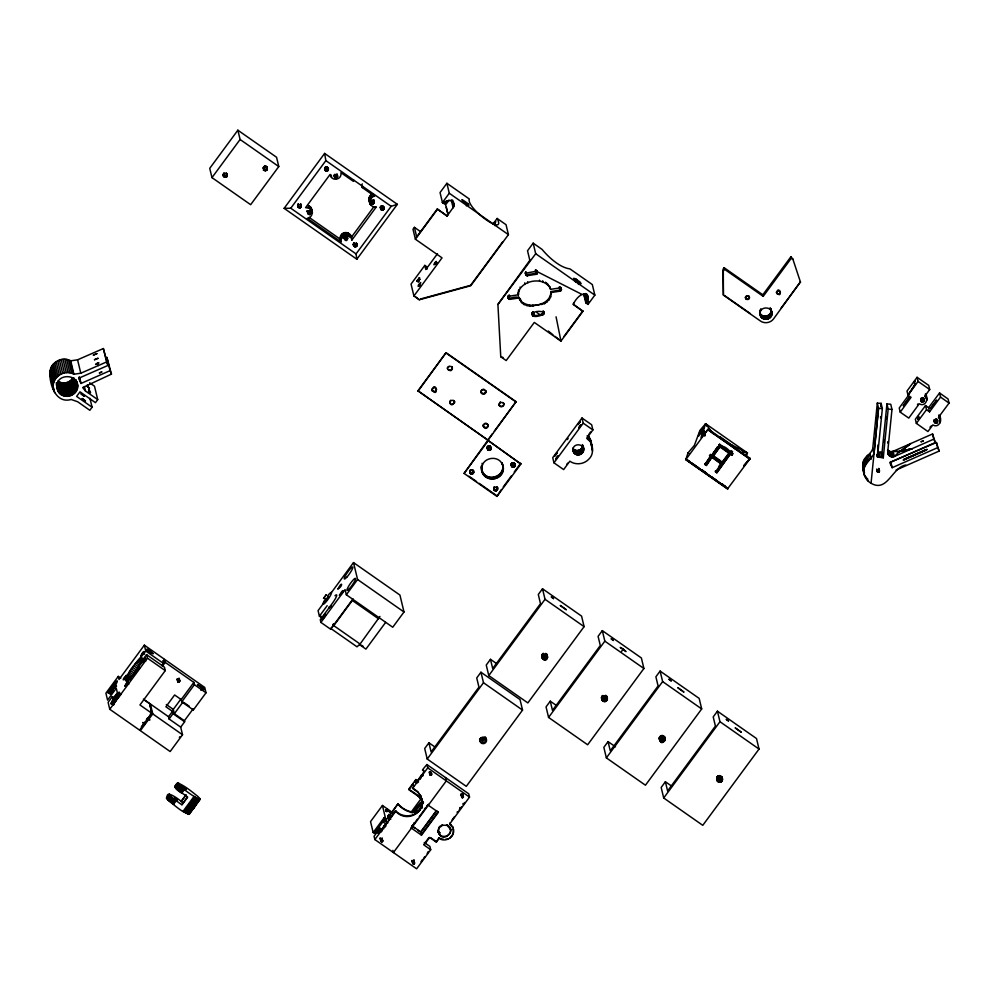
<?xml version="1.0" encoding="UTF-8"?>
<svg xmlns="http://www.w3.org/2000/svg" width="999" height="999" viewBox="0 0 999 999"><rect width="100%" height="100%" fill="white"/><g stroke="black" fill="none" stroke-linecap="round" stroke-linejoin="round"><path stroke-width="1.5" d="M723.301 270.392L723.388 295.08L760.476 321.041C764.51 323.963 770.691 322.927 773.576 318.868L800.449 281.893L780.893 308.391M723.388 295.08L723.026 269.255L724.15 267.732L762.836 294.805L763.211 296.353L791.333 258.204L790.971 256.656L762.836 294.805M189.186 813.798C182.879 813.348 174.338 804.957 168.094 800.112C162.812 786.188 181.631 801.473 183.341 803.196M169.156 794.28L172.802 798.288L181.943 804.882L187.575 797.252C185.115 793.393 169.056 788.998 177.785 782.891C185.252 786.101 191.696 791.545 198.052 796.603C207.705 806.455 178.933 787.212 177.447 783.029M89.41 391.82L88.599 389.498L89.41 391.82L89.198 389.922C93.606 396.84 85.502 389.023 89.71 392.033M193.943 807.766L195.055 805.731M720.516 776.76L719.48 778.146L717.769 777.384M745.604 297.814L746.415 295.741L748.738 295.954M749.325 297.265C750.124 299.825 745.716 300.512 745.579 297.877M877.971 444.905L877.484 457.018L883.266 457.829L888.173 409.091L886.937 403.933L890.746 404.258L891.982 409.415L887.761 451.348C886.887 454.957 891.108 458.104 894.367 456.468L933.79 439.135L932.554 433.966L893.131 451.311L890.584 451.698L887.587 450.149L888.823 455.307M77.435 387.287C79.271 373.464 56.081 372.952 56.931 386.725C58.079 403.921 85.564 395.217 75.649 379.845M223.951 174.138C219.418 176.711 231.293 179.246 225.786 173.589C223.951 172.939 222.352 176.036 224.688 176.411C228.109 177.535 226.398 170.042 227.198 175.824M266.333 167.12C266.995 164.985 267.807 170.966 264.772 169.768C261.726 169.555 264.872 164.46 263.873 167.695C262.7 174.513 271.416 166.446 264.423 167.183M298.089 205.294C297.365 203.122 297.552 208.441 299.65 207.755C301.323 207.817 301.985 205.294 300.424 204.583C294.643 204.358 301.898 209.465 300.849 204.258M310.939 212.675C303.197 205.182 311.538 222.864 310.314 209.827M311.651 211.226L311.064 207.642L308.067 205.532L308.691 208.167C314.448 209.39 312.762 217.807 307.28 218.294L340.984 241.87C339.672 234.49 350.736 232.617 351.86 240.072L376.361 206.855C368.818 208.354 367.045 197.215 374.637 196.229L362.237 187.562L361.613 184.927L362.35 183.916M353.708 244.48C358.166 240.597 355.819 249.163 353.371 244.193C351.66 245.354 358.678 249.388 356.556 243.232M370.592 204.758C368.619 201.174 367.782 195.404 373.077 194.093M384.028 208.604C384.34 206.144 380.169 206.306 380.619 208.729C383.479 213.911 384.877 204.708 383.653 207.38M373.176 832.542L384.228 817.569L385.377 818.381L374.325 833.353L373.176 832.542L370.542 821.615L382.442 805.481L385.964 820.129L397.977 803.845L388.224 817.607L388.773 819.879L395.554 810.676L395.704 811.288C406.805 823.538 425.774 812.312 421.965 798.688M450.449 829.257L446.565 824.724C457.954 829.395 443.094 844.392 438.661 832.954C441.233 839.335 451.86 836.163 450.474 829.407M453.321 833.029L453.309 828.933C455.544 836.663 445.379 843.156 439.135 838.286L438.998 837.674L436.326 842.107L439.135 838.286M469.742 471.004C472.515 478.708 474.1 465.746 473.551 472.789C470.017 477.422 468.431 467.694 473.264 470.941M482.692 473.076L481.406 465.971C479.408 485.926 510.551 480.781 501.848 462.587L503.071 466.958M488.436 446.79C486.938 444.892 486.501 450.611 489.335 449.612C492.594 449.612 489.36 444.305 490.334 446.965C493.456 453.371 482.704 447.677 489.897 446.74M497.652 489.098C496.59 483.429 490.746 491.496 496.528 490.621C499.887 482.042 495.741 494.992 493.681 488.024M482.267 471.316C487.037 483.041 506.493 475.886 502.335 463.861M514.323 463.748C515.147 462.1 515.134 467.832 512.337 466.308C509.44 465.646 513.024 461.188 511.513 464.398C511.026 471.078 518.931 462.724 512.2 463.686M547.514 656.106C535.339 648.126 547.052 669.73 547.152 654.832M587.225 294.742L588.086 299.338L585.826 302.872L587.999 304.395L594.855 295.13L592.307 284.54L569.917 268.881C560.127 267.707 548.863 257.58 542.057 249.388L533.166 243.157L527.534 250.786L529.832 260.327L497.914 304.42L500.761 356.768L506.181 360.564L534.303 322.427L560.963 341.084L582.941 311.263L573.214 304.108L573.788 302.709M583.503 450.249C584.452 443.169 572.577 442.907 573.014 449.95C574.05 459.49 588.448 453.384 582.492 445.242C582.842 450.324 575.262 452.597 572.739 448.164M591.296 445.916L590.796 440.472L588.186 435.651C590.834 443.032 596.028 452.497 588.673 459.303C583.916 464.385 575.499 465.272 569.83 461.201L563.648 469.592L553.97 462.824L552.734 457.667L581.992 418.007L591.658 424.775L592.894 429.932L586.713 438.324L589.422 440.809M601.51 698.326L602.647 700.149L604.42 700.661L607.017 698.838L606.318 695.804L607.317 697.964L607.08 700.099L605.382 701.473L602.335 700.574L601.66 696.877L601.81 699.612M664.972 737.824C665.734 742.132 658.266 741.957 659.34 737.674M665.209 739.497C656.818 727.359 659.952 752.197 664.997 738.199M722.539 779.607C723.051 775.499 716.096 775.786 716.857 779.819C717.082 781.468 718.943 782.542 720.504 782.03C723.701 782.155 721.74 775.224 721.915 777.559M759.827 312.887C762.287 318.968 772.439 315.946 771.103 309.503M771.89 314.098C772.951 306.131 759.577 305.844 760.064 313.773C760.114 322.827 775.699 319.393 771.141 311.014M438.199 831.443L438.524 832.829L438.149 829.857L439.31 826.91L438.336 832.055M547.29 655.182L547.052 657.317L545.354 658.691L542.844 658.291L541.683 655.744L541.908 656.668M605.769 697.989C599.163 691.758 606.518 706.593 605.169 695.491M663.573 738.249L662.362 739.685L660.764 738.711L661.912 736.912L663.573 738.249L662.799 735.564M887.736 441.995L887.724 443.019L887.886 442.207M905.756 465.01C891.558 467.52 887.137 494.505 869.492 482.242C864.048 478.134 862.824 470.579 862.736 464.198C862.886 456.993 870.966 454.92 872.739 448.601L877.309 403.109L881.118 403.434L882.354 408.603L877.484 457.018L876.872 454.433M864.959 476.535C860.064 466.908 870.154 460.864 873.975 453.758L878.558 408.279L877.309 403.109M532.742 315.634L532.954 312.787M880.631 417.932L880.606 416.62M871.053 483.241L878.558 408.279L882.354 408.603M883.266 457.829L882.03 452.672L886.937 403.933M924.225 400.899L923.913 399.051L922.626 398.389L920.878 399.175L920.691 401.036L922.239 402.11L923.988 401.323L923.563 398.151M937.824 422.053L937.799 420.616L936.25 419.53L934.502 420.304L934.152 421.703L935.351 423.151L937.249 422.839L937.174 419.305M49.95 372.252C50.262 362.437 62.25 355.944 70.704 360.814L77.572 359.815L103.372 348.539L107.979 365.434L78.659 378.271L80.981 383.466L110.065 370.641L106.843 357.23L111.463 374.113L82.655 387.55L85.502 391.059L97.715 399.6L95.467 402.659L80.007 391.833L76.623 396.416L92.083 407.23L89.835 410.289L77.635 401.735L71.191 399.488C55.657 404.046 49.276 384.066 49.95 372.252L53.422 389.235M53.172 385.664C53.484 375.849 65.472 369.355 73.926 374.225L80.794 373.226L106.593 361.95L103.372 348.539M879.445 471.053L878.283 472.202L876.985 471.253L877.959 469.805L879.445 471.053L878.82 468.481M886.338 419.205L886.5 416.92L886.263 419.368M149.6 703.646L151.935 713.348L139.947 704.957L165.26 670.629L164.435 667.195L146.641 654.732C139.485 662.524 135.527 677.085 125.662 680.719C128.434 668.743 138.961 660.689 145.742 651.023L144.343 645.167L119.018 679.495L118.282 676.398L105.906 693.181L107.567 700.099L116.284 688.274L117.37 692.806L112.875 698.913L112.325 696.64L108.104 702.359L109.765 709.278L139.56 730.119L151.935 713.348L149.6 703.646L143.906 699.662M776.523 292.507C783.528 300.462 778.446 282.829 776.772 293.381L776.51 292.257L776.623 292.919M150.699 713.835L146.403 721.653L141.383 726.473M325.15 170.354C323.364 165.946 325.711 172.215 327.635 169.68C329.146 168.282 326.261 167.02 325.362 168.319C323.226 172.752 331.056 170.804 327.572 167.308M337.625 176.661C330.644 168.069 337.362 187.063 337.025 173.814M340.984 241.87C335.964 231.681 352.784 228.871 351.86 240.072M347.652 238.611C340.671 230.02 347.39 249.013 347.053 235.764M374.375 202.385C367.52 193.769 373.951 212.612 373.738 199.75M381.231 207.155C377.547 206.468 384.603 212.512 383.566 206.618M419.73 809.977L422.14 803.246L422.29 803.87M481.83 467.732C482.467 457.38 498.364 454.707 502.272 464.335M603.359 698.888C600.936 696.103 606.131 698.913 605.332 695.828M545.929 656.318C539.647 649.263 546.441 665.284 545.267 653.483M720.853 778.733C720.304 770.866 721.902 783.216 718.094 778.833C717.469 776.997 720.629 776.273 720.878 778.184M716.845 779.582C718.318 783.141 724.063 780.169 721.915 776.922M518.106 294.805L518.706 289.897L518.456 294.742L509.165 296.241L508.316 298.414L510.089 299.35L518.993 297.964L521.578 302.535L524.013 304.508L530.019 306.293L544.605 303.621L549.238 299.65L550.624 296.94L551.161 292.545L560.064 291.159L561.45 289.71L559.964 287.924L550.536 289.335L549.837 286.95L546.428 282.879M745.616 297.565L747.215 295.891L749.15 296.74M508.191 298.002C507.554 295.854 508.279 298.539 509.415 298.339C514.747 297.34 519.767 294.88 521.328 301.498C530.132 309.153 550.998 305.195 550.924 291.583L560.214 290.01L561.188 288.249M587.999 304.395L588.623 301.561M925.524 397.465L925.424 393.893C929.058 398.464 925.524 407.505 919.242 403.808L908.778 418.094L900.224 412.15L899.225 408.017L908.278 395.666M493.119 223.901L497.14 218.456L506.031 224.688L508.429 234.64L470.729 285.739L419.318 299.775L413.911 295.991L442.033 257.854L415.384 239.211L412.999 229.246L414.41 227.347L416.695 236.888L437.275 208.978L447.003 216.121L453.746 206.718L453.371 201.686M525.374 273.326L527.285 274.675L536.238 273.227L537.087 271.054L537.462 272.49L536.475 274.263L527.11 275.724L525.749 274.775L525.674 272.103L525.624 274.363M531.918 313.761C534.003 317.22 541.196 314.96 543.656 312.737C543.106 309.54 544.705 313.411 543.394 314.46C527.26 321.303 529.994 308.129 543.643 312.15M431.905 390.272C435.814 378.908 439.398 399.313 431.805 389.86M431.893 389.66L433.903 387.575L436.363 388.499M431.993 390.447L434.553 391.77L436.638 389.485M447.552 367.894C445.529 367.57 452.135 374.35 452.285 367.719M447.839 369.505L450.299 370.417L452.397 368.743M449.787 401.835L450.661 400.262L449.9 402.859L449.787 401.835C451.248 410.027 458.553 398.226 450.761 400.674M495.966 221.853L494.642 222.078L494.155 223.301M450.074 403.446C451.123 406.318 456.818 401.785 453.671 400.562M481.106 391.72L481.456 390.172L481.118 392.332M481.206 392.507L483.766 393.831L485.764 391.745M481.306 392.919L481.031 391.92C481.068 395.492 486.938 394.53 485.751 391.133M483.791 424.538C485.502 421.016 490.347 425.524 487.225 427.684C482.979 431.218 483.379 420.779 483.354 426.273M483.441 426.448L486.001 427.784L488.099 426.111M499.001 403.896L500.399 401.998L499.113 404.92M499.188 405.094C500.199 407.53 504.245 406.318 503.733 403.721M499.288 405.507L499.013 404.508C499.2 408.516 505.556 406.618 503.558 403.146L503.833 404.145M397.977 803.845C403.346 810.127 416.808 817.219 421.566 806.43C424.987 798.463 414.885 793.343 408.741 789.26L415.896 779.545L418.369 781.28M928.583 407.717L939.547 392.969L940.534 397.09L929.569 411.838L928.583 407.717L925.524 405.557L915.359 419.255L916.345 423.376L927.921 431.543L932.829 424.937C938.848 428.683 943.106 419.642 939.048 415.06L940.421 421.578M900.948 451.011C902.746 449.538 897.689 451.71 899.812 451.511L911.9 448.776L899.812 451.511M543.306 656.743C541.421 656.568 548.151 652.659 545.953 655.769M422.889 803.758L423.151 802.909M567.507 463.174L566.982 464.173M453.996 204.308C453.359 199.375 445.591 199.201 444.63 204.058L442.445 202.522L440.047 192.57L446.89 183.292L469.28 198.963C466.296 208.541 506.993 237.712 497.14 218.456M179.683 680.581C174.363 678.496 181.568 685.726 179.183 678.521M414.685 863.024C409.365 856.68 415.522 870.903 414.048 859.977M776.935 293.381C778.146 295.567 780.731 292.17 780.381 293.019M779.907 290.996C780.481 290.472 775.811 291.546 776.56 291.77M707.829 425.811L705.619 423.701L699.962 430.357L694.38 445.392L688.036 452.847L685.789 459.652L727.559 488.886L749.787 459.016L750.024 458.316L708.241 429.083L701.023 437.574L705.619 423.701L747.389 452.934L746.503 455.619M708.241 429.083L685.789 459.652L727.559 488.886M702.309 433.266L699.812 432.018L702.547 433.354L699.812 432.018L698.401 436.288L702.747 431.168L704.158 426.898L699.812 432.018L702.322 433.778M416.92 281.106L419.53 277.734L416.92 281.106L418.469 282.18M320.642 615.859L322.34 617.844M415.896 779.545C412.475 787.312 420.217 777.821 421.316 775.261L422.04 774.812C428.209 765.259 416.708 776.011 426.948 764.56L468.731 793.805L469.518 797.102L449.825 823.8L452.784 827.347L449.687 823.176L449.825 823.8M387.587 823.014C382.242 817.944 390.309 820.566 384.915 825.149L380.269 831.443L377.597 833.116L378.771 829.894L381.243 831.618M422.589 859.415L421.029 861.712M459.178 810.339L459.715 809.078M929.982 427.172L931.118 426.036M590.534 432.03L588.861 434.403M427.947 852.097L428.246 851.46M427.809 804.694L427.048 805.906M660.314 736.738C660.826 740.271 664.672 734.889 663.473 738.785M745.666 298.102C746.428 300.674 749.662 297.727 749.3 298.389M307.255 210.964C309.29 213.299 311.526 207.492 310.839 213.099M334.765 177.522C331.656 175.037 339.198 173.289 337.562 176.873M601.885 697.814L603.746 696.103L606.543 696.728M717.369 777.721L717.145 776.797L717.007 778.371M518.956 290.921C523.563 279.695 543.831 276.898 550.087 287.987L549.837 286.95M917.931 403.896L917.469 404.782M382.904 840.958C378.209 833.865 383.141 848.913 382.205 838.074M179.383 737.487L179.745 736.775M395.554 810.676C403.184 819.155 418.106 816.82 421.978 805.906M123.589 678.696L123.302 679.894L126.548 675.174L123.589 678.696L125.649 680.144M115.984 686.812L113.249 684.79C122.577 673.338 113.299 690.421 110.127 692.407C102.934 696.553 116.483 681.967 115.534 681.593M109.191 690.197L110.789 689.685L116.109 682.005M113.374 702.472C107.03 709.715 115.797 693.106 119.243 692.132C122.377 693.718 111.813 702.447 114.535 702.285L113.961 701.872M378.633 618.868L352.335 600.449L333.766 625.624L330.706 628.408L357.005 646.815L360.065 644.03L379.92 616.445M483.991 738.523L483.591 739.035A1.586 1.523 -2.8 0 1 481.031 737.699M414.123 823.363L414.16 822.764M109.765 690.609L112.525 691.72M119.156 696.415L118.869 695.479M427.172 853.583L427.584 852.809M464.722 802.472L463.099 804.507M117.333 697.302L117.919 697.702L119.443 695.891M447.789 367.707L449.65 366.221L451.436 366.621M532.767 313.261L532.529 312.225L532.267 313.948M915.259 384.228C916.657 381.393 912.886 387.1 915.259 384.228L908.004 395.192L911.076 397.327L900.224 412.15M326.473 598.826C324.513 603.558 331.368 593.019 327.16 597.802M333.541 623.925L333.229 624.812L334.103 623.938M418.544 285.015C416.296 290.709 424.5 277.148 418.544 285.015L420.092 286.089M113.449 685.027L110.539 689.26L112.924 691.033M147.877 717.669L146.191 720.242M434.615 263.137C431.73 269.093 439.61 257.13 434.615 263.137L436.163 264.223M61.164 394.555L57.942 381.131C62.75 384.652 70.255 382.904 73.027 377.634L76.236 391.046M344.967 239.61C341.396 237 349.488 235.115 347.49 239.023M567.37 439.572L568.131 438.374M542.957 654.77L542.732 653.846L542.232 655.619M602.759 696.628L602.534 695.704L602.047 697.477M463.486 796.927C459.565 788.785 463.199 805.281 462.799 794.043M413.948 823.638L413.074 824.737M926.41 398.014L924.849 396.153L929.707 389.523L928.72 385.389L917.082 377.31L907.005 391.059L908.004 395.192L915.084 384.478M412.112 812.936L420.304 802.884L422.34 801.435L423.489 802.247M421.765 801.722L422.927 802.534L414.323 812.224L413.161 811.413M424.75 856.692L423.876 857.879M908.004 395.192L918.081 381.431L917.082 377.31M904.395 459.74L927.197 449.363L903.958 459.34C901.048 461.276 907.492 458.479 904.257 459.215M237.874 130.195L209.74 168.344L211.975 177.622L250.649 204.695L278.783 166.558L276.561 157.268L237.874 130.195L240.097 139.485L278.783 166.558M211.975 177.622L240.097 139.485M263.374 170.367L266.134 166.633M284.128 208.341L324.625 153.421L397.352 204.32L356.855 259.24L284.128 208.341L290.759 208.217L356.056 253.908L356.855 259.24M290.759 208.217L325.861 160.614L324.625 153.421M354.071 180.357L353.346 181.331L340.946 172.652C342.257 180.045 331.181 181.905 330.07 174.45L305.569 207.667L308.691 208.167M362.237 187.562L362.962 186.576M351.223 237.437L373.913 206.681M356.056 253.908L391.171 206.318L397.352 204.32M444.817 203.471L442.445 202.522L449.288 193.257L446.89 183.292M415.384 239.211L437.375 209.39M446.291 207.255L448.089 214.735L445.616 204.807L449.038 200.162M447.003 216.121L447.777 214.523M466.333 205.819L467.944 203.634C451.76 191.783 473.464 210.989 467.944 203.634M427.035 269.218L426.373 266.471L424.825 265.384L411.039 284.078L413.911 295.991M437.475 253.709L425.824 269.518L424.825 265.384M109.765 709.278L147.465 658.179L146.641 654.732M161.913 665.621L164.623 661.937L163.873 658.841L144.343 645.167M162.525 666.046L165.235 662.374L164.498 659.278L204.733 687.437L206.019 692.794L193.356 709.964L181.756 701.835L181.206 699.575L174.625 694.967L165.909 706.793L172.49 711.388L173.027 713.661L184.64 721.778L180.694 727.122L182.53 734.752L170.155 751.535L140.372 730.694L152.747 713.91L150.362 704.008M420.691 298.963L470.629 285.327L502.697 241.858M184.64 721.778L184.39 720.754L174.338 713.711L173.289 709.377L181.144 698.738M180.694 727.122L169.093 719.005L168.544 716.733L172.49 711.388M181.206 699.575L193.868 682.404L165.235 662.374M169.093 719.005L173.027 713.661M181.756 701.835L194.405 684.677L193.868 682.404M174.338 713.711L183.054 701.897M417.932 390.821L446.053 352.684L516.071 401.685L488.049 440.234L417.932 390.821L488.049 440.234M418.032 391.233L446.053 352.684M200.849 690.247L202.66 687.799L197.477 684.565L204.083 689.585L202.66 687.799M184.39 720.754L193.107 708.928L193.356 709.964M533.166 243.157L535.701 253.734L497.914 304.42M166.471 798.089L169.493 794.143M174.775 786.837L177.785 782.891M166.583 798.363L169.256 794.729M174.887 787.112L177.56 783.491M174.775 786.65L178.122 782.954M166.808 798.701L169.48 795.079M175.112 787.449L177.785 783.828M178.546 783.104L175.449 786.575M167.133 799.113L169.805 795.491M175.437 787.861L178.109 784.24M167.57 799.587L170.242 795.966M175.861 788.336L178.534 784.715M168.094 800.112L170.767 796.49M176.386 788.86L179.058 785.239M168.706 800.674L171.378 797.052M176.998 789.422L179.67 785.801M169.38 801.285L172.053 797.664M177.685 790.034L180.357 786.413M170.13 801.91L172.802 798.288M178.421 790.659L181.094 787.037M170.929 802.547L173.601 798.925M179.221 791.295L181.893 787.674M171.753 803.196L174.425 799.575M180.057 791.945L182.73 788.323M172.615 803.833L175.287 800.211M180.906 792.582L183.579 788.96M175.15 800.973L176.411 799.25L174.201 797.914L177.248 800.224L176.411 799.25M175.325 801.123L176.586 799.4M173.476 804.445L176.149 800.823M181.768 793.194L184.44 789.572M325.337 600.786L318.069 610.639L319.405 616.208L321.753 617.844M330.794 593.394L353.509 562.587L399.937 595.067L403.996 611.987L392.744 627.247L346.328 594.755L345.08 589.597L320.891 622.402L330.644 629.22L353.047 598.851M181.106 801.373L185.926 794.842M181.181 801.685L186.001 795.154M319.405 616.208L327.185 605.669M181.868 804.57L187.5 796.952M183.142 811.213L194.118 796.34M574.712 281.443L576.323 279.27C591.296 291.283 565.534 274.313 576.323 279.27M184.003 811.8L194.967 796.927M575.699 282.118L577.31 279.932M184.827 812.349L195.804 797.477M185.627 812.836L196.603 797.964M346.328 594.755L357.58 579.507L353.509 562.587M186.376 813.286L197.352 798.401M577.672 283.604L579.283 281.431M187.063 813.648L198.027 798.775M187.675 813.96L198.639 799.088M578.646 284.453L580.257 282.28M188.199 814.185L199.163 799.3M188.961 813.448L190.797 810.976M196.279 803.533L199.937 798.576M188.624 814.322L199.6 799.45M188.961 814.385L200.162 798.925M189.186 814.36L200.275 799.188M582.941 311.263L573.314 304.52C574.637 300 583.803 288.636 587.912 297.527M487.949 439.822L492.482 433.666M494.293 431.206L516.071 401.685M563.96 336.476L582.842 310.851M487.824 440.272L464.085 473.414L496.965 496.416L520.879 463.998L487.824 440.272L520.879 463.998M464.085 473.414L487.999 440.996M385.639 622.389L365.921 649.113L359.578 644.667M496.965 496.416L501.398 489.46M503.234 486.975L511.513 475.749M514.273 472.015L520.704 463.286M553.97 462.824L583.229 423.164L581.992 418.007M723.388 270.804L724.525 269.28L724.15 267.732M428.921 742.781L424.7 748.501L427.222 759.028L466.296 786.363L522.552 710.089L520.029 699.562L480.956 672.227L476.735 677.946L478.946 687.125L431.118 751.96L428.921 742.781L435.114 747.115M490.472 659.328L486.251 665.047L488.773 675.574L527.847 702.921L584.103 626.648L581.58 616.121L542.507 588.773L538.286 594.492L540.496 603.683L492.669 668.518L490.472 659.328L496.653 663.661M385.689 810.464L386.538 809.315L392.582 813.486M385.689 810.913L386.675 809.39M385.826 811.038L387 809.59M385.989 811.163L387.175 809.689M386.501 810.963L387.35 809.814M386.675 811.088L387.525 809.939M386.85 811.8L387.699 810.664L391.496 813.311M427.222 759.028L483.491 682.742L480.956 672.227M488.773 675.574L545.029 599.3L542.507 588.773M388.037 815.846L388.973 814.46L390.022 814.909M388.124 815.983L389.285 814.547M388.261 816.158L388.973 814.46M388.648 815.783L389.498 814.635M388.898 815.908L389.747 814.759M378.771 829.894L374.063 836.263L374.862 839.56L416.633 868.805L430.706 849.737L429.907 846.428L424.263 842.482M421.391 799.587L418.506 796.44L408.841 789.672L412.987 784.04L413.524 786.313L412.587 788.411L417.894 792.269L421.128 796.715L417.744 791.658L412.437 787.786M374.862 839.56L395.704 811.288M412.587 788.411L427.747 767.869L426.948 764.56M410.864 812.512L420.916 798.875M412 826.485L414.672 822.851M411.014 827.896L417.432 819.192M419.255 816.707L428.434 804.282M421.341 834.565L438.211 811.688L438.361 812.299L421.491 835.189L420.691 831.88L435.789 811.413M420.791 832.292L436.788 810.614M423.876 844.442L428.671 837.936M704.982 464.523L710.739 455.919L704.982 464.523L706.33 465.472L712.1 456.868L719.917 463.012L712.15 457.579M710.801 456.63L709.44 455.681L710.426 454.345L711.788 455.294L717.632 446.828L718.993 447.777L713.136 456.243L720.903 461.688L719.917 463.012M718.643 445.991L719.617 444.23L720.966 445.179C720.554 448.226 717.12 445.816 719.617 444.23M713.136 456.243L719.018 448.276L717.669 447.327M720.004 446.94L720.991 445.604L719.63 444.655M730.481 454.27L731.83 455.219L730.456 453.808L716.807 472.802L715.459 471.853L729.12 453.321L721.066 447.677C722.964 441.408 740.222 461.888 722.052 446.341M452.097 819.904L454.508 816.645M730.107 451.985L731.093 450.649L732.454 451.598L731.468 452.934L732.816 453.883L731.83 455.219M550.274 701.186L546.053 706.905L548.576 717.432L587.649 744.779L643.905 668.506L641.383 657.979L602.31 630.631L598.089 636.351L600.299 645.541L552.472 710.376L550.274 701.186L556.468 705.519M548.576 717.432L604.845 641.158L602.31 630.631M621.59 651.336L623.289 649.013L625.998 651.635L620.204 647.402L623.289 649.013M608.066 741.633L603.846 747.352L606.368 757.879L645.441 785.214L701.698 708.94L699.175 698.413L660.102 671.078L655.881 676.798L658.091 685.976L610.277 750.811L608.066 741.633L615.496 746.827M606.368 757.879L662.637 681.593L660.102 671.078M665.396 781.742L661.176 787.462L663.698 797.989L702.772 825.336L759.028 749.063L756.505 738.536L717.432 711.188L713.211 716.907L715.421 726.098L667.594 790.933L665.396 781.742L671.59 786.076M663.698 797.989L719.967 721.715L717.432 711.188M916.345 423.376L926.523 409.69L925.524 405.557M939.547 392.969L948.063 398.976L949.05 403.097L938.486 417.32L940.396 420.354M116.271 700.162L115.247 700.336M461.451 806.955L460.127 808.616M717.632 446.828L711.788 455.294M706.33 465.472L712.1 456.868M721.066 447.677L722.027 445.916M719.867 462.3L720.853 461.001L713.086 455.556M719.043 466.121L729.108 452.859L721.041 447.227M716.807 472.802L730.456 453.808M731.468 452.934L732.454 451.598M731.805 454.757L732.804 453.459L731.443 452.51M333.803 623.751L333.117 624.537M142.62 652.684L140.672 656.231L143.831 651.523L142.62 652.684L144.693 654.133M126.723 682.729L124.775 686.263L128.022 681.543L126.723 682.729L128.784 684.165M144.967 721.902L143.182 724.038M114.947 701.81L114.798 700.898M439.46 827.522L442.719 825.236L446.715 825.349M450.199 837.886L451.685 835.564L451.835 836.188M371.69 203.384L371.054 200.749L373.464 200.349M470.566 470.691L470.392 469.98L470.229 471.053M719.243 437.462L719.892 436.688L731.505 444.817L747.389 452.934L745.504 455.157M743.706 465.759L750.024 458.316M743.955 465.709L749.787 459.016L708.016 429.782L749.787 459.016L746.802 462.362M545.192 655.356L545.579 656.955M424.612 808.84L425.599 807.804M525.924 273.139L536.401 271.228L581.967 294.43M447.989 366.758L449.051 366.396M481.555 390.584L483.741 389.61L485.676 390.971M398.077 804.257C403.121 810.776 417.857 817.669 421.566 806.43M899.375 451.585L894.367 456.468L893.131 451.311L899.187 451.523L893.131 451.311M166.483 797.901L167.145 797.826M439.822 826.285L440.571 826.36M194.056 807.741L195.28 805.556M901.348 450.724L910.663 443.618L901.285 450.462M901.448 450.611L910.663 443.618M457.717 811.75L457.018 812.187M412.999 863.648L412.175 860.676L413.636 860.626M718.868 776.66C717.769 774.05 717.382 778.658 718.618 779.557M431.418 775.049L431.993 774.013L431.231 772.951L429.62 774.25L431.418 775.049L430.856 772.065M481.88 389.722L483.641 389.198L484.89 390.035M484.215 424.088L485.976 423.564L487.812 424.5M178.259 682.067L177.36 678.933L178.409 678.821M442.719 825.236L441.808 824.899L441.233 825.898M97.228 363.311L95.579 364.485L99.001 362.874L97.228 363.311L98.252 365.584M905.256 459.178L925.698 450.337M932.554 433.966L935.326 442.532L889.784 462.612L892.157 467.694L937.636 447.652L936.4 442.495L890.808 462.025L892.157 467.694M904.407 459.153L925.861 449.7L925.049 450.462M896.103 470.042L939.172 451.061L936.4 442.495M445.754 839.185L448.176 839.123M442.445 202.522L447.327 200.849M500.499 402.41L502.884 402.622M900.249 451.361L911.9 448.776M888.173 409.091L891.982 409.415M441.221 839.372L441.071 838.76L443.381 839.272M882.03 452.672L878.808 451.898L880.044 457.055M743.056 451.673L747.389 452.934L742.394 450.437M743.081 451.398L747.389 452.934L743.069 451.261M743.581 451.348L747.389 452.934L742.145 450.512M503.071 357.48L500.761 356.768M699.812 432.018L702.584 433.391M386.538 809.315L387.699 810.664M543.993 655.781L546.503 657.042M536.85 270.692L536.151 270.205L536.401 271.228M362.649 646.053L363.274 646.378M663.823 736.013L663.723 736.75M87.999 386.975L87.225 386.625L89.51 388.349L87.887 386.538L88.599 387.4M438.998 837.674L439.997 838.286M114.361 697.639L116.796 699.45M113.774 698.501L116.209 700.311M115.584 695.978L118.119 697.652M114.972 696.79L117.507 698.463M115.734 701.023L113.212 699.362L115.684 701.098M116.209 695.204L118.731 696.877M112.2 701.023L114.648 702.821M361.089 645.054L361.9 645.604M120.355 695.054L117.919 693.269L120.442 694.967M696.54 466.733L717.432 481.356M918.081 381.431L929.707 389.523M118.419 692.794L120.854 694.567M790.971 256.656L792.881 259.29L791.333 258.204M724.525 269.28L763.211 296.353M724.512 295.529L750.162 313.474M449.288 193.257L508.429 234.64M535.701 253.734L594.855 295.13M437.275 208.978L446.903 215.709M325.861 160.614L391.171 206.318M536.975 312.612L539.522 314.385M414.41 227.347L420.567 231.656M718.631 445.529L719.979 446.478M435.701 261.75L437.25 262.824M435.352 262.15L436.888 263.237M704.907 463.611L706.256 464.56M716.733 471.89L715.384 470.941L715.459 471.853M688.036 452.847L689.198 453.658M687.175 459.79L689.635 461.513M692.107 463.236L698.264 467.557M701.96 470.142L706.892 473.588L702.172 469.905M711.825 477.047L716.758 480.494M721.69 483.953L725.386 486.538L721.902 483.703M418.793 278.309L420.342 279.395M417.719 279.708L419.255 280.781M417.382 280.207L418.931 281.293M418.868 284.503L420.417 285.577M309.153 217.407L340.347 239.236M415.347 296.653L419.318 299.775M583.229 423.164L592.894 429.932M223.838 174.738L226.361 176.498M446.153 353.097L516.171 402.098M468.968 476.223L476.56 481.543M479.095 483.304L496.79 495.704M545.029 599.3L584.103 626.648M604.845 641.158L643.905 668.506M662.637 681.593L701.698 708.94M719.967 721.715L759.028 749.063M89.61 382.779L94.493 386.188L97.715 399.6M357.58 579.507L403.996 611.987M483.491 682.742L522.552 710.089M333.766 625.624L360.065 644.03M427.747 767.869L469.518 797.102M422.04 774.812L423.201 775.624M463.049 803.508L463.823 804.045M421.316 775.261L422.477 776.073M420.104 777.11L421.266 777.921M419.218 778.308L420.379 779.12M459.79 807.554L460.564 808.091M415.796 779.72L418.269 781.455M417.407 781.106L418.556 781.917M415.147 781.081L417.619 782.816M428.309 805.269L438.361 812.299M421.091 802.209L422.252 803.021M420.304 802.884L421.466 803.696M419.43 803.72L420.591 804.532M418.469 804.719L419.63 805.531M421.328 807.18L422.49 807.991M417.457 805.868L418.618 806.68M416.396 807.13L417.557 807.941M415.322 808.491L416.483 809.302M414.235 809.927L415.397 810.738M437.862 831.118L440.134 833.116L437.962 831.53M430.581 837.637L436.151 841.533M436.326 842.107L429.657 837.437L424.026 845.054L430.706 849.737M411.8 825.661L420.691 831.88M382.442 805.481L392.495 812.524M412.612 826.598L415.134 828.358M417.644 830.119L420.154 831.88M411.426 828.146L421.491 835.189M388.224 817.607L390.709 819.342M164.623 661.937L162.874 660.726L163.536 663.473L145.742 651.023M194.405 684.677L206.019 692.794M385.227 821.166L387.712 822.901M382.605 821.653L386.388 824.312M147.465 658.179L165.26 670.629M384.915 825.149L386.076 825.961M384.178 825.611L385.339 826.423M383.803 826.21L384.965 827.022M141.009 657.442L144.83 660.102M383.404 826.835L384.553 827.647M140.834 657.567L145.779 661.101M139.997 658.279L143.819 660.938M382.53 828.059L383.691 828.87M139.073 659.165L142.894 661.825M379.345 827.771L381.855 829.532M378.084 827.147L381.868 829.794M381.218 829.719L382.38 830.531M138.074 660.214L141.883 662.886M380.806 830.181L381.968 830.993M378.671 830.069L381.143 831.805M137 661.413L140.822 664.085M135.889 662.749L139.71 665.421M134.753 664.185L139.835 667.744M133.616 665.696L138.699 669.255M184.303 702.772L189.335 706.293M132.48 667.27L137.562 670.829M131.381 668.868L135.19 671.54M130.332 670.466L135.414 674.025M129.358 672.04L133.167 674.712M128.459 673.551L132.268 676.223M127.672 674.999L131.481 677.659M126.998 676.335L130.807 678.995M125.799 675.636L127.86 677.085M166.321 704.507L173.289 709.377M126.436 677.534L130.257 680.207M126.024 678.596L128.571 680.381M123.739 678.421L125.812 679.869M118.282 676.398L120.767 678.134M143.406 699.138L168.544 716.733M114.061 684.253L116.596 686.038M112.825 685.851L115.372 687.624M152.747 713.91L182.53 734.752M111.925 686.538L114.76 688.473M111.064 688.411L113.599 690.197M117.919 693.269L120.404 695.004M119.281 696.216L116.808 694.48L119.231 696.278M110.052 690.084L112.6 691.857M147.427 718.256L149.912 719.992L147.402 718.293M116.958 697.901L117.133 698.925L116.546 698.526M112.325 696.64L114.261 698.001M113.886 704.258L111.413 702.522L113.861 704.307M940.534 397.09L949.05 403.097M926.523 409.69L929.569 411.838M125.637 680.207L127.947 681.867M548.289 331.044L552.897 334.702M554.969 336.338L560.963 341.084L556.068 316.808M170.792 801.41L173.227 803.421M390.022 815.896L389.098 815.009M560.839 287.475L560.776 288.212M707.754 425.761L705.619 423.701L707.242 426.024M707.667 425.724L705.619 423.701L712.961 433.566M707.579 425.699L705.619 423.701L707.442 425.961M547.614 657.192L546.515 653.945L546.74 654.869M731.505 444.817L735.714 449.375M331.281 175.062L331.543 177.185M503.234 402.622L503.658 403.559M451.785 366.621L452.21 367.545M776.673 292.969L776.885 293.606M749.262 296.965L749.05 296.328L749.412 297.914L749.3 297.015M863.71 471.378L864.547 473.014M923.488 398.289L923.988 401.323L922.227 397.827L923.213 401.948M705.219 434.59L703.408 430.394L704.844 435.626L703.408 430.394L705.219 434.253L703.408 430.394L704.32 434.453L703.408 430.394L705.094 434.115M933.79 439.135L935.326 442.532M937.636 447.652L939.172 451.061M51.399 379.208L50.2 375.824M704.77 435.651L703.408 430.394L705.132 434.528M704.919 435.614L703.408 430.394L705.044 434.465M106.593 361.95L107.979 365.434M110.065 370.641L111.463 374.113M438.374 832.217L438.798 833.578M749.163 296.541L749.35 297.19M452.634 826.722L453.459 829.557M420.979 796.091L422.365 802.035L422.215 801.423M922.651 397.565L923.988 401.323M792.781 258.878L800.536 282.305M703.408 430.394L704.62 434.315M537.462 272.49L536.538 270.404M485.851 391.546L485.576 390.559L485.864 392.157M583.716 293.756L586.338 302.51L584.777 294.268M584.54 294.468L586.788 302.085L584.977 294.53M586.413 294.243L587.974 299.95L586.525 293.906M587.15 294.992L588.111 298.726L587.187 294.505M878.783 468.718L879.42 471.216L878.808 468.556M587.424 295.629L588.049 298.127M938.735 415.397L939.397 418.156M939.46 420.017L940.121 422.764M936.25 418.718L937.249 422.839M935.351 419.118L936.338 423.239M934.689 420.392L935.351 423.151M933.89 419.83L934.552 422.589M925.786 395.055L926.772 399.188M925.811 396.278L926.81 400.399M921.253 397.989L922.239 402.11M920.653 399.026L921.315 401.785M892.307 451.598L893.543 456.755M891.445 451.723L892.681 456.88M890.584 451.698L891.82 456.855M889.734 451.523L890.971 456.68M888.935 451.186L890.171 456.356M888.211 450.736L889.447 455.894M890.521 461.575L891.445 465.447M887.699 452.048L888.323 454.62M880.643 452.235L881.88 457.392M877.547 454.383L878.171 456.968M878.521 469.205L879.132 471.79M878.271 469.418L878.895 472.003M877.984 469.567L878.596 472.14M872.739 448.601L873.975 453.758M877.659 469.63L878.283 472.202M877.334 469.617L877.959 472.19M876.897 469.43L877.646 472.09L877.184 469.567M876.647 469.23L877.272 471.803M870.004 453.658L871.24 458.816M869.754 453.783L871.003 458.941M868.206 454.82L869.442 459.977M866.795 456.056L868.031 461.213M865.559 457.442L866.795 462.599M864.522 458.991L865.758 464.148M863.698 460.639L864.934 465.796M867.457 478.471L868.069 481.043M863.099 462.387L864.335 467.544M866.22 477.11L866.832 479.682M862.736 464.198L863.973 469.355M865.171 475.599L865.783 478.171M862.612 466.021L863.848 471.191M862.736 467.857L864.347 474.812M770.941 308.753L771.852 312.587M770.554 308.416L771.915 313.349M770.104 307.804L770.604 309.865M771.016 311.763L771.752 314.86M770.778 312.487L771.528 315.584M770.454 313.174L771.203 316.271M770.042 313.823L770.791 316.92M769.555 314.41L770.291 317.507M768.98 314.935L769.717 318.032M768.343 315.384L769.093 318.469M767.657 315.734L768.406 318.831M766.932 316.009L767.669 319.106M766.171 316.183L766.92 319.28M765.396 316.258L766.146 319.355M764.622 316.246L765.371 319.33M763.86 316.121L764.61 319.218M763.124 315.909L763.86 319.006M760.838 308.703L761.201 310.202M762.412 315.597L763.161 318.693M761.762 315.197L762.499 318.294M761.163 314.722L761.912 317.807M759.727 310.202L760.227 312.275M760.639 314.161L761.375 317.257M760.189 313.549L760.926 316.646M759.64 312.475L760.576 315.984M745.629 296.678L745.654 297.327M745.516 297.153L745.878 298.738M722.252 779.045L722.477 779.969M721.44 776.36L721.665 777.284M722.14 779.395L722.364 780.319M721.977 779.732L722.202 780.656M721.79 780.044L722.002 780.968M721.54 780.331L721.765 781.255M721.266 780.581L721.49 781.505M720.416 777.297L720.729 779.07M719.767 775.624L719.992 776.548M720.242 777.634L720.629 779.232M720.966 780.793L721.191 781.717M720.117 777.771L720.366 779.495M719.392 775.611L719.605 776.548M719.829 777.996L720.217 779.607M720.629 780.968L720.853 781.892M719.018 775.649L719.243 776.585M719.655 778.084L720.042 779.695M719.48 778.146L719.867 779.757M720.279 781.106L720.504 782.03M719.305 778.184L719.692 779.807M719.917 781.181L720.129 782.117M719.118 778.209L719.505 779.819M718.293 775.873L718.518 776.797M718.743 778.171L719.317 779.819M719.542 781.218L719.755 782.155M718.556 778.109L718.943 779.732M717.969 776.036L718.181 776.972M718.393 778.034L718.781 779.657M719.168 781.206L719.392 782.142M717.694 777.21L718.343 779.32M718.793 781.156L719.018 782.08M717.382 776.51L717.607 777.434M718.431 781.056L718.656 781.98M718.094 780.893L718.318 781.83M716.945 777.11L717.17 778.034M717.769 780.706L717.994 781.63M717.482 780.481L717.707 781.405M716.67 777.796L716.895 778.721M717.02 779.907L717.457 781.143M716.708 779.245L717.07 780.519M586.987 294.817L588.086 299.338L587.137 295.155M586.338 294.493L587.524 301.099L585.714 293.544M585.377 294.056L587.187 301.611M584.515 294.955L586.338 302.51M583.641 293.806L585.826 302.872M561.063 287.837L561.45 289.71M561.101 289.098L561.351 290.122M560.139 286.988L560.389 288.012M560.889 289.473L561.138 290.497M560.589 289.785L560.839 290.809M559.715 286.888L559.964 287.924M560.214 290.01L560.464 291.046M559.29 286.9L559.54 287.937M559.815 290.135L560.064 291.159M665.197 738.761L664.585 736.812L664.81 737.737M664.36 736.513L664.585 737.437M664.922 738.923L665.147 739.859M664.81 739.272L665.034 740.209M664.66 739.61L664.872 740.534M664.46 739.922L664.672 740.846M663.161 735.664L663.386 736.6M664.21 740.209L664.435 741.133M663.935 740.459L664.16 741.395M663.011 737.349L663.398 738.96M662.437 735.501L662.662 736.438M662.911 737.512L663.174 739.26M663.636 740.671L663.86 741.608M662.062 735.501L662.287 736.425M662.649 737.774L663.036 739.385M662.499 737.886L662.886 739.485M663.299 740.846L663.523 741.782M590.796 440.472L592.444 447.415M661.688 735.539L661.912 736.463M662.325 737.961L662.712 739.572M662.949 740.983L663.174 741.907M662.15 738.024L662.537 739.635M590.147 438.761L592.619 449.238M661.313 735.614L661.538 736.55M661.975 738.074L662.362 739.685M662.587 741.071L662.799 741.995M661.6 738.074L662.175 739.697M589.273 437.137L590.509 442.295M591.92 448.501L592.544 451.073M660.963 735.751L661.188 736.675M661.413 738.049L661.8 739.672M662.212 741.108L662.437 742.032M661.226 737.999L661.613 739.61M660.901 737.824L661.45 739.535M661.837 741.096L662.062 742.02M660.351 736.375L661.151 739.322M661.463 741.033L661.688 741.97M660.314 736.563L660.913 739.048M660.052 736.388L660.277 737.324M661.101 740.933L661.326 741.857M659.815 736.675L660.039 737.599M660.764 740.783L660.988 741.708M587.225 435.614L588.149 439.485M660.439 740.584L660.664 741.52M659.452 737.324L659.565 738.598M660.152 740.359L660.376 741.283M659.278 738.036L659.502 738.96M659.69 739.797L660.127 741.021M659.265 738.398L659.74 740.396M550.287 288.299L550.536 289.335M550.924 291.583L551.173 292.62M551.011 292.944L551.261 293.968M548.051 284.29L548.301 285.314M550.387 295.904L550.624 296.94M545.616 282.18L545.866 283.204M548.988 298.626L549.238 299.65M582.429 444.567L583.466 448.901M542.694 280.756L542.944 281.793M582.342 446.578L583.391 450.911M582.142 447.215L583.179 451.548M546.94 300.899L547.19 301.935M581.855 447.839L582.892 452.172M581.48 448.414L582.529 452.747M581.043 448.926L582.08 453.259M580.544 449.388L581.58 453.721M539.497 280.132L539.747 281.169M579.982 449.787L581.018 454.12M537.225 271.89L537.462 272.927M537.112 272.302L537.362 273.339M544.355 302.585L544.605 303.621M536.913 272.69L537.162 273.714M579.37 450.112L580.407 454.445M536.613 273.002L536.85 274.026M535.726 270.105L535.976 271.141M536.238 273.227L536.475 274.263M578.721 450.349L579.757 454.682M535.314 270.117L535.551 271.154M535.826 273.351L536.076 274.375M578.046 450.499L579.095 454.832M577.36 450.574L578.409 454.907M543.631 311.488L544.005 313.349M541.47 303.546L541.708 304.583M543.656 312.737L543.906 313.773M543.081 310.826L543.331 311.863M576.673 450.549L577.722 454.882M543.456 313.112L543.693 314.148M543.156 313.436L543.394 314.46M575.998 450.449L577.035 454.782M542.782 313.661L543.019 314.685M575.337 450.249L576.386 454.582M542.37 313.773L542.619 314.81M574.712 449.975L575.761 454.308M574.138 449.625L575.174 453.958M573.601 449.2L574.65 453.534M573.139 448.713L574.175 453.047M573.089 449.612L573.788 452.497M572.764 449.013L573.463 451.91M527.285 274.675L527.522 275.699M526.86 274.688L527.11 275.724M525.986 271.79L526.223 272.827M526.436 274.588L526.685 275.624M525.474 272.49L525.724 273.514M526.048 274.4L526.298 275.424M527.659 281.768L527.909 282.804M525.362 272.902L525.986 275.137M532.854 304.97L533.104 306.006M533.828 312.675L534.477 315.397M533.304 311.875L533.553 312.912M533.828 315.11L534.078 316.134M532.892 312L533.141 313.024M533.404 315.122L533.653 316.146M532.979 315.022L533.229 316.059M532.217 312.537L532.467 313.574M532.592 314.822L532.842 315.859M524.712 282.854L524.95 283.878M531.918 313.336L532.529 315.559M529.77 305.269L530.019 306.293M526.648 304.757L526.885 305.794M520.054 287.063L520.304 288.099M523.763 303.471L524.013 304.508M521.328 301.498L521.578 302.535M518.144 292.957L518.394 293.993M518.206 293.644L518.456 294.742M519.505 298.976L519.755 300M518.743 296.94L519.068 298.152M494.642 222.078L495.354 225.037M494.405 222.327L495.117 225.287M494.23 222.627L494.942 225.587M606.967 696.69L607.429 698.688M606.568 696.066L607.017 697.302M607.192 698.126L607.355 699.412M607.017 698.838L607.242 699.762M606.031 695.566L606.256 696.503M606.855 699.175L607.08 700.099M605.706 695.379L605.931 696.303M606.668 699.487L606.88 700.411M509.315 295.092L509.565 296.129M606.418 699.762L606.643 700.699M509.84 298.314L510.089 299.35M508.916 295.217L509.165 296.241M605.344 696.565L605.681 698.351M606.143 700.024L606.368 700.948M509.415 298.339L509.665 299.363M605.219 696.915L605.506 698.676M605.844 700.237L606.068 701.161M604.994 697.215L605.382 698.813M508.991 298.239L509.24 299.275M604.857 697.339L605.244 698.938M605.506 700.411L605.731 701.335M508.241 295.754L508.491 296.79M604.707 697.439L605.094 699.05M508.029 296.129L508.279 297.165M508.616 298.039L508.853 299.076M604.532 697.527L604.745 699.2M605.157 700.536L605.382 701.473M507.929 296.553L508.541 298.776M604.183 697.627L604.57 699.238M603.995 697.639L604.383 699.263M604.795 700.624L605.007 701.548M603.796 697.639L604.195 699.25M603.621 697.602L604.008 699.225M604.42 700.661L604.632 701.598M602.847 695.479L603.059 696.415M603.271 697.477L603.821 699.175M604.045 700.649L604.258 701.585M603.109 697.377L603.496 699M603.671 700.599L603.896 701.523M602.26 695.953L602.484 696.877M603.309 700.486L603.533 701.423M602.022 696.228L602.247 697.165M602.971 700.336L603.196 701.273M602.647 700.149L602.872 701.073M602.36 699.912L602.584 700.848M601.548 697.227L601.773 698.164M602.11 699.65L602.335 700.574M601.485 697.589L602.11 700.274M452.772 200.275L454.033 205.532M452.16 200.15L453.746 206.718M514.51 463.361L515.097 465.447M451.248 199.912L453.146 207.804M514.335 463.186L514.51 463.911M514.885 464.972L514.985 465.934M514.697 465.434L514.872 466.146M513.936 462.899L514.11 463.623M514.572 465.634L514.747 466.358M513.711 462.799L513.886 463.524M514.41 465.821L514.585 466.545M513.474 462.724L513.648 463.449M514.223 465.996L514.398 466.72M513.224 462.687L513.399 463.411M514.023 466.133L514.198 466.858M512.974 462.687L513.149 463.411M513.798 466.258L513.973 466.983M512.724 462.712L512.899 463.436M513.561 466.346L513.736 467.07M512.475 462.762L512.649 463.486M513.324 466.396L513.498 467.12M512.25 462.849L512.412 463.573M513.074 466.421L513.249 467.145M512.824 466.421L512.999 467.145M511.813 463.111L511.988 463.836M512.574 466.383L512.749 467.095M511.638 463.286L511.813 463.998M512.337 466.308L512.512 467.033M511.476 463.474L511.65 464.198M512.112 466.208L512.287 466.933M511.338 463.673L511.413 464.622M511.7 465.921L512.075 466.808M511.163 464.135L511.288 465.097M511.538 465.746L511.713 466.471M511.113 464.622L511.563 466.271M502.772 466.558L503.196 468.319M502.722 467.932L503.134 469.692M502.485 469.28L502.897 471.041M546.765 654.208L546.99 655.144M547.327 656.63L547.552 657.554M547.215 656.98L547.44 657.904M546.228 653.708L546.441 654.645M547.052 657.317L547.277 658.241M502.06 470.604L502.485 472.352M545.904 653.521L546.128 654.445M546.853 657.629L547.077 658.553M546.615 657.916L546.84 658.841M546.341 658.166L546.565 659.09M501.473 471.853L501.898 473.601M545.491 654.882L545.791 656.655M546.028 658.378L546.253 659.303M545.054 655.481L545.442 657.08M544.892 655.581L545.279 657.192M545.704 658.553L545.929 659.477M544.73 655.669L545.117 657.28M545.354 658.691L545.566 659.615M500.724 473.014L501.148 474.775M544.555 655.731L544.942 657.342M544.368 655.769L544.755 657.392M544.979 658.766L545.204 659.702M544.18 655.794L544.567 657.404M543.369 653.446L543.593 654.382M544.38 657.404L543.806 655.756L546.378 657.017L543.631 655.694L544.018 657.317M544.605 658.803L544.83 659.74M543.106 653.446L543.493 655.044M499.825 474.075L500.249 475.836M542.994 653.596L543.269 655.344M543.456 655.619L543.843 657.242M544.23 658.791L544.455 659.727M543.031 655.282L543.693 657.142M543.868 658.741L544.093 659.665M542.457 654.095L542.682 655.019M543.506 658.628L543.731 659.565M542.22 654.382L542.432 655.307M543.169 658.478L543.381 659.415M498.801 475.024L499.225 476.773M542.844 658.291L543.069 659.215M541.858 655.032L542.082 655.956M542.557 658.054L542.782 658.99M542.082 657.492L542.519 658.716M541.67 656.106L542.132 658.104M490.671 446.778L491.108 448.663M497.652 475.824L498.076 477.584M490.359 446.403L490.696 447.302M490.896 448.189L490.996 449.138M490.159 446.241L490.334 446.965M490.721 448.638L490.896 449.363M489.947 446.116L490.122 446.84M490.584 448.851L490.759 449.575M490.422 449.038L490.596 449.762M489.485 445.941L489.66 446.665M490.247 449.213L490.409 449.937M489.235 445.904L489.41 446.628M490.034 449.35L490.209 450.074M488.986 445.904L489.16 446.628M489.81 449.475L489.985 450.187M496.416 476.473L496.84 478.234M488.736 445.929L488.911 446.653M489.585 449.562L489.76 450.274M488.499 445.979L488.673 446.703M489.335 449.612L489.51 450.337M483.241 425.262L483.541 426.86M489.085 449.637L489.26 450.362M488.036 446.191L488.211 446.903M488.836 449.637L489.011 450.349M487.837 446.328L488.012 447.053M488.586 449.587L488.761 450.312M495.104 476.96L495.516 478.721M487.649 446.491L487.824 447.215M488.349 449.525L488.523 450.249M487.487 446.69L487.662 447.415M488.124 449.425L488.299 450.149M487.362 446.89L487.524 447.614M487.912 449.3L488.086 450.012M496.903 486.825L497.077 487.549M497.44 488.611L497.539 489.572M487.25 447.115L487.35 448.076M487.549 448.963L487.899 449.862M496.703 486.675L496.878 487.4M497.265 489.073L497.44 489.797M487.137 447.589L487.574 449.488M497.127 489.285L497.302 490.01M496.965 489.473L497.14 490.197M493.731 477.285L494.155 479.033M496.79 489.635L496.953 490.359M496.578 489.785L496.753 490.509M496.353 489.897L496.528 490.621M496.128 489.985L496.303 490.709M495.879 490.047L496.053 490.771M495.629 490.072L495.804 490.796M492.332 477.422L492.757 479.17M495.379 490.059L495.554 490.784M494.38 486.763L494.555 487.487M495.129 490.022L495.304 490.746M494.368 487.649L494.193 486.925L494.205 487.837M494.892 489.96L495.067 490.671M494.667 489.86L494.842 490.571M494.268 489.572L494.63 490.447M493.718 487.787L493.856 488.748M494.093 489.398L494.268 490.109M490.934 477.385L491.358 479.133M493.668 488.274L494.118 489.922M489.56 477.16L489.972 478.921M488.224 476.773L488.636 478.533M486.95 476.211L487.362 477.972M485.764 475.499L486.176 477.247M482.055 463.311L482.48 465.059M484.677 474.625L485.102 476.386M483.728 473.638L484.153 475.387M482.929 472.527L483.341 474.275M481.356 467.345L481.768 469.093M481.481 468.706L482.205 471.79M473.226 470.417L473.676 472.315M473.451 471.828L473.551 472.789M472.727 469.892L472.902 470.616M473.276 472.29L473.451 473.014M472.515 469.767L472.689 470.479M473.139 472.502L473.314 473.214M472.989 472.689L473.164 473.414M472.802 472.852L472.977 473.576M472.602 473.002L472.764 473.726M472.377 473.114L472.552 473.838M472.14 473.201L472.315 473.926M471.89 473.264L472.065 473.976M454.345 401.086L454.645 402.684M470.816 469.717L470.991 470.442M471.64 473.289L471.815 474.001M470.604 469.83L470.766 470.554M471.391 473.276L471.565 474.001M471.153 473.239L471.328 473.963M470.204 470.142L470.379 470.866M470.916 473.164L471.078 473.888M470.679 473.064L470.854 473.788M470.467 472.939L470.641 473.663M469.817 470.766L469.905 471.715M470.104 472.602L470.454 473.514M469.692 471.241L470.142 473.126M431.793 389.248L432.092 390.859M383.766 207.892L383.928 209.028M383.104 206.144L383.329 207.08M383.604 208.304L383.828 209.241M382.717 205.944L383.141 206.955M383.491 208.491L383.716 209.428M382.492 205.881L382.717 206.805M383.341 208.666L383.566 209.59M382.28 205.844L382.505 206.768M383.179 208.816L383.404 209.74M382.055 205.831L382.267 206.768M382.992 208.941L383.216 209.877M382.792 209.053L383.017 209.977M381.83 205.856L382.055 206.793M382.58 209.128L382.804 210.052M381.606 205.906L381.83 206.843M382.367 209.178L382.592 210.102M381.393 205.994L381.618 206.918M382.142 209.203L382.367 210.127M381.193 206.094L381.418 207.018M381.918 209.191L382.142 210.127M381.693 209.166L381.918 210.09M380.844 206.368L381.069 207.305M381.481 209.103L381.705 210.027M380.706 206.543L380.806 207.667M381.081 208.891L381.493 209.94M380.482 206.93L380.706 207.867M380.906 208.754L381.131 209.678M380.419 207.143L380.981 209.528M373.676 199.962L374.313 202.597M373.576 200.162L374.088 202.984M373.314 200.524L373.951 203.147M373.151 200.674L373.788 203.309M372.964 200.799L373.601 203.434M372.764 200.911L373.401 203.534M371.203 195.08L371.828 197.702M372.552 200.986L373.189 203.621M372.34 201.036L372.964 203.671M370.679 195.442L371.316 198.064M372.115 201.061L372.739 203.684M371.89 201.049L372.515 203.684M371.665 201.011L372.302 203.646M370.217 195.866L370.841 198.501M371.241 200.861L372.078 203.584M369.805 196.353L370.442 198.976M369.468 196.878L370.105 199.513M369.205 197.44L369.83 200.075M369.018 198.039L369.642 200.674M368.906 198.651L369.543 201.286M369.593 201.623L370.229 204.258M368.881 199.276L369.93 203.709M356.668 243.431L357.03 244.992M356.281 242.894L356.993 245.442M356.693 244.718L356.83 245.854M356.481 245.105L356.705 246.041M356.343 245.279L356.556 246.204M356.168 245.429L356.393 246.353M355.994 245.554L356.218 246.491M355.794 245.667L356.019 246.591M355.582 245.742L355.806 246.666M355.357 245.791L355.582 246.716M355.132 245.816L355.357 246.741M354.907 245.804L355.132 246.741M354.008 242.832L354.233 243.768M354.682 245.779L354.907 246.703M353.846 242.982L354.071 243.918M354.47 245.717L354.695 246.641M353.696 243.157L353.921 244.081M354.27 245.617L354.495 246.553M353.908 245.367L354.295 246.428M336.825 174.438L337.337 177.26M353.421 243.756L353.971 246.129M336.563 174.8L337.2 177.435M353.371 244.193L353.746 245.766M336.401 174.95L337.038 177.585M336.213 175.087L336.85 177.71M336.014 175.187L336.651 177.822M335.801 175.262L336.438 177.897M335.589 175.312L336.213 177.947M335.364 175.337L335.989 177.972M349.75 234.715L350.387 237.337M335.14 175.337L335.764 177.959M349.388 234.203L350.012 236.838M334.915 175.3L335.552 177.934M348.951 233.754L349.588 236.388M334.702 175.237L335.327 177.872M334.49 175.15L335.127 177.772M348.464 233.366L349.101 235.989M334.303 175.025L334.94 177.66M347.927 233.042L348.564 235.664M347.352 232.779L347.989 235.414M346.74 232.605L347.377 235.24M346.116 232.505L346.753 235.14M346.74 236.576L347.365 239.211M345.479 232.492L346.116 235.115M346.591 236.751L347.227 239.385M346.428 236.9L347.065 239.535M346.241 237.038L346.878 239.66M344.855 232.555L345.479 235.19M346.041 237.138L346.678 239.772M345.829 237.213L346.466 239.847M345.617 237.263L346.241 239.897M344.23 232.692L344.867 235.327M345.392 237.287L346.016 239.922M345.167 237.287L345.791 239.91M344.942 237.25L345.579 239.885M328.047 168.044L328.309 169.181M343.631 232.917L344.268 235.552M344.73 237.188L345.354 239.81M327.734 167.457L328.284 169.842M344.518 237.1L345.154 239.723M327.397 167.158L327.797 168.232M327.997 169.118L328.122 170.255M327.21 167.045L327.435 167.969M327.784 169.505L328.009 170.442M343.069 233.217L343.706 235.839M344.006 236.676L344.643 239.31M327.01 166.958L327.235 167.882M327.635 169.68L327.859 170.604M326.798 166.895L327.01 167.82M327.472 169.83L327.697 170.767M327.285 169.967L327.51 170.891M342.557 233.579L343.181 236.214M327.085 170.067L327.31 170.991M326.124 166.87L326.348 167.807M326.873 170.142L327.098 171.079M325.899 166.92L326.124 167.857M326.661 170.192L326.885 171.129M342.083 234.003L342.719 236.638M325.686 167.008L325.911 167.932M326.436 170.217L326.661 171.141M325.487 167.108L325.711 168.044M326.211 170.217L326.436 171.141M341.683 234.49L342.307 237.113M325.312 167.233L325.524 168.169M325.986 170.18L326.211 171.104M325.137 167.395L325.362 168.319M325.774 170.117L325.999 171.041M341.333 235.015L341.97 237.65M325.562 170.03L325.786 170.954M325.374 169.905L325.599 170.841M341.071 235.577L341.708 238.212M324.787 167.944L324.937 169.093M325.05 169.605L325.424 170.704M340.884 236.176L341.521 238.811M462.699 794.155L463.274 797.152M462.45 794.355L463.149 797.239M462.312 794.43L462.862 797.364M462.013 794.517L462.712 797.402M461.863 794.53L462.549 797.414M461.55 794.505L462.4 797.414M461.401 794.455L462.087 797.352M461.126 794.317L461.95 797.289M460.901 794.105L461.7 797.102M311.363 208.179L312.412 212.625M311.064 207.642L311.7 210.265M311.75 210.614L312.387 213.237M310.701 207.13L311.338 209.765M310.264 206.681L310.901 209.315M309.777 206.293L310.414 208.916M309.24 205.969L309.877 208.591M310.102 210.677L310.739 213.311M308.666 205.707L309.303 208.341M309.99 210.864L310.614 213.499M309.84 211.039L310.477 213.661M309.678 211.189L310.314 213.811M445.517 777.559L446.316 780.856L393.431 852.559L392.894 850.361M309.49 211.313L310.127 213.948M309.29 211.413L309.927 214.048M309.078 211.501L309.715 214.123M308.866 211.551L309.49 214.173M308.641 211.576L309.265 214.198M308.416 211.563L309.041 214.198M308.192 211.526L308.828 214.161M307.979 211.463L308.604 214.098M307.58 211.264L308.404 214.011M307.405 211.126L308.042 213.749M307.13 210.789L307.892 213.599M452.972 834.14L452.822 833.516L452.472 835.201M300.724 204.071L301.323 206.231M300.574 203.908L300.799 204.845M301.061 205.519L301.211 206.668M300.899 205.931L301.124 206.868M300.774 206.119L300.861 207.218M300.474 206.443L300.687 207.367M300.287 206.568L300.512 207.505M300.087 206.681L300.312 207.605M299.875 206.756L300.1 207.68M299.65 206.805L299.875 207.742M299.425 206.83L299.65 207.755M299.2 206.83L299.425 207.755M298.301 203.846L298.364 204.932M298.988 206.793L299.2 207.717M297.989 204.171L298.214 205.107M298.564 206.631L298.988 207.655M298.376 206.518L298.601 207.455M297.777 204.558L297.939 205.707M298.052 206.219L298.426 207.305M297.677 204.995L298.139 206.968M430.594 772.227L431.281 775.112M430.294 772.314L431.143 775.174M430.132 772.327L430.831 775.224M429.982 772.327L430.669 775.212M429.682 772.264L430.519 775.199M429.408 772.115L430.232 775.087M429.283 772.015L429.982 774.912M266.858 166.945L267.32 168.943M266.546 166.571L266.908 167.582M267.083 168.356L267.208 169.418M266.346 166.421L266.546 167.245M266.908 168.819L267.108 169.643M266.77 169.031L266.97 169.855M265.909 166.196L266.109 167.02M266.608 169.218L266.808 170.042M265.672 166.121L265.871 166.945M266.433 169.393L266.621 170.217M265.422 166.084L265.622 166.908M266.221 169.53L266.421 170.354M265.172 166.071L265.372 166.908M265.996 169.643L266.196 170.467M264.922 166.096L265.122 166.933M265.771 169.73L265.959 170.554M264.685 166.159L264.885 166.983M265.522 169.793L265.722 170.617M264.448 166.246L264.648 167.07M265.272 169.818L265.472 170.642M265.022 169.805L265.222 170.629M264.023 166.508L264.223 167.333M264.772 169.768L264.972 170.592M263.836 166.671L264.036 167.495M264.535 169.705L264.735 170.529M263.674 166.858L263.873 167.695M264.31 169.605L264.51 170.429M263.549 167.07L263.636 168.119M263.911 169.318L264.298 170.292M263.361 167.532L263.524 168.594M263.736 169.143L263.936 169.967M263.311 168.019L263.786 169.768M413.936 860.264L414.535 863.286M413.748 860.514L414.323 863.511M413.511 860.713L414.198 863.598M413.374 860.788L414.061 863.673M413.224 860.838L413.761 863.76M412.912 860.888L413.611 863.785M412.599 860.863L413.449 863.773M412.45 860.813L413.149 863.71M411.95 860.464L412.749 863.473M384.228 817.569L385.114 821.278M226.885 173.801L227.223 175.1M226.448 173.214L226.648 174.038M226.923 175.237L227.123 176.061M226.049 172.927L226.461 173.888M226.81 175.462L227.01 176.286M226.686 175.674L226.723 176.686M226.336 176.024L226.536 176.848M226.136 176.174L226.336 176.998M225.911 176.286L226.111 177.11M225.674 176.373L225.874 177.198M225.437 176.436L225.637 177.26M225.187 176.461L225.387 177.285M224.138 173.002L224.338 173.826M224.937 176.448L225.137 177.273M223.938 173.139L224.126 173.976M224.688 176.411L224.887 177.235M224.45 176.336L224.65 177.16M223.589 173.501L223.651 174.538M224.226 176.236L224.425 177.06M223.351 173.938L223.551 174.763M223.813 175.961L224.213 176.935M223.501 175.574L223.851 176.598M223.227 174.65L223.589 176.186M382.717 841.208L382.03 838.323L382.48 841.408M381.643 838.586L382.342 841.483M381.506 838.648L382.192 841.533L381.193 838.698M381.031 838.685L381.73 841.583M380.731 838.623L381.581 841.558M380.594 838.561L381.281 841.445M380.232 838.273L381.156 841.37M380.07 838.011L380.831 841.033M320.891 622.402L320.254 619.717L332.342 603.321A8.142 1.361 -55 0 0 336.501 596.241A8.142 1.361 -55 0 0 335.002 595.741M179.133 678.383L179.645 681.33M178.833 678.383L179.495 681.605M178.659 678.633L179.395 681.73M178.546 678.733L179.158 681.917M178.272 678.895L179.021 681.992M178.134 678.958L178.871 682.042M177.822 679.008L178.721 682.08M177.66 678.995L178.409 682.092M177.223 678.87L177.959 681.967M177.21 679.72L177.834 681.88M89.935 398.289L92.083 407.23M84.428 386.588L85.502 391.059M77.572 359.815L80.794 373.226M79.558 377.497L80.981 383.466M79.433 377.26L80.507 381.73M79.083 377.098L79.795 380.082M76.049 380.02L77.485 385.976M70.704 360.814L73.926 374.225M75.062 379.645L77.21 388.586M70.155 360.514L73.377 373.926M73.938 377.922L76.811 389.847M68.456 359.852L71.678 373.264M72.303 378.758L75.524 392.17M66.671 359.415L69.893 372.827M71.441 379.782L74.663 393.194M70.454 380.681L73.676 394.093M64.848 359.203L68.069 372.615M69.356 381.456L72.577 394.867M63.012 359.228L66.234 372.639M68.169 382.08L71.379 395.492M66.908 382.542L70.117 395.954M61.189 359.49L64.411 372.902M65.584 382.854L68.806 396.266M59.416 359.99L62.637 373.401M64.248 382.992L67.47 396.403M57.717 360.701L60.939 374.113M62.912 382.954L66.121 396.366M61.576 382.742L64.798 396.153M56.131 361.626L59.353 375.037M60.302 382.367L63.511 395.779M54.67 362.737L57.892 376.148M59.078 381.83L62.3 395.242M53.372 364.036L56.593 377.447M57.617 383.291L60.127 393.718M57.068 383.816L59.216 392.769M52.26 365.472L55.482 378.883M56.294 382.754L58.441 391.695M56.381 384.578L57.805 390.547M51.349 367.045L54.57 380.457M50.649 368.718L53.871 382.13M50.187 370.467L53.409 383.878M51.761 380.694L54.62 392.619M49.962 374.051L53.909 390.971M780.406 292.295L780.306 291.883M745.529 297.64L745.679 298.289M450.299 828.633L450.624 830.032M749.25 296.778L749.4 297.427M587.137 294.543L588.111 298.726M745.504 297.402L745.629 298.052M484.165 737.574A1.586 1.548 -28.9 0 1 484.078 738.386M485.202 736.887A3.347 3.272 -13.5 0 1 484.003 742.444A3.347 3.272 -13.5 0 1 479.682 738.711M327.684 595.754A7.18 1.199 -55 0 1 331.106 594.168A7.18 1.199 -55 0 1 324.263 603.708A7.18 1.199 -55 0 1 325.524 598.763M331.606 606.231A7.18 1.199 -55 0 1 330.632 607.267M329.233 608.291A7.18 1.199 -55 0 1 329.121 606.88M566.196 609.69L560.389 605.544L566.196 609.69M683.791 691.982L677.996 687.836L683.791 691.982M741.121 732.105L735.326 727.959L741.121 732.105M874.275 441.433L874.537 439.423L874.275 441.433M883.89 442.257L884.14 440.222L883.89 442.257M181.706 786.126L186.338 789.51L181.743 786.088M153.047 653.671C145.005 651.098 144.418 644.805 153.047 653.671M876.623 418.007L876.885 416.133L876.623 418.007M553.546 598.563L551.223 596.903L553.483 598.613M613.349 640.421L611.088 638.736L613.299 640.471M671.153 680.856L668.843 679.183L671.141 680.893M728.471 720.978L726.173 719.305L728.458 720.928M881.118 403.434L880.881 406.543L881.118 403.434M903.346 405.644L909.415 397.365L903.346 405.644M323.576 598.401L326.286 594.717L323.576 598.401M322.028 618.98C326.773 616.845 327.085 609.477 322.028 618.98M337.924 588.935C342.682 586.8 342.982 579.445 337.924 588.935M339.46 595.329C344.218 593.194 344.518 585.839 339.46 595.329M918.256 419.355L919.567 417.594L918.256 419.355C919.08 415.184 918.268 414.672 918.256 419.355M930.444 408.454L936.637 400.287L930.444 408.454M555.019 455.806L557.117 453.022L555.019 455.806M555.756 458.903L557.867 456.106L555.756 458.903M578.084 424.525L580.194 421.74L578.084 424.525M578.833 427.622L580.894 424.825L578.833 427.622M142.195 662.325L145.517 657.929L142.195 662.325M93.382 355.07L96.853 353.671L93.382 355.07M94.493 359.715L97.964 358.304L94.493 359.715M99.376 372.977L101.985 371.928L99.488 372.852M81.131 393.893L84.341 396.328L81.131 393.893M82.255 398.539L85.464 400.974L82.255 398.539M914.01 382.642L915.171 381.218L914.01 382.642M921.153 441.733L923.351 440.846L921.153 441.733M145.317 724.113L142.795 722.439L145.28 724.175M119.905 695.529L117.383 693.843L119.855 695.579M110.889 693.506L108.391 691.82L110.864 693.556M113.624 704.844L111.114 703.171L113.599 704.907M727.984 488.586L686.201 459.34L727.984 488.586M111.538 692.17L109.053 690.446L111.526 692.182M111.164 692.906L108.679 691.171L111.139 692.956M110.652 694.13L108.167 692.394L110.639 694.168M115.16 701.947L112.675 700.212L115.122 702.01M707.642 425.949L705.619 423.701L707.542 425.949M88.287 387.175L87.487 384.865L88.287 387.175M452.385 368.132L452.11 367.132L452.385 368.132M879.32 471.516L878.695 468.943L879.32 471.516M481.693 743.318A3.347 3.272 -13.5 0 0 486.55 740.159A3.347 3.272 -13.5 0 0 481.381 737.649A3.347 3.272 -13.5 0 0 481.693 743.318M482.392 740.796A1.586 1.536 -13.5 0 0 484.527 739.085A1.586 1.536 -13.5 0 0 481.968 738.161A1.586 1.536 -13.5 0 0 482.392 740.796M349.463 588.636A7.33 1.224 -55 0 0 355.582 578.508A7.33 1.224 -55 0 0 348.801 585.901A7.33 1.224 -55 0 0 349.463 588.636M346.728 577.285A7.33 1.224 -55 0 0 352.859 567.157A7.33 1.224 -55 0 0 346.079 574.55A7.33 1.224 -55 0 0 346.728 577.285"/></g></svg>
